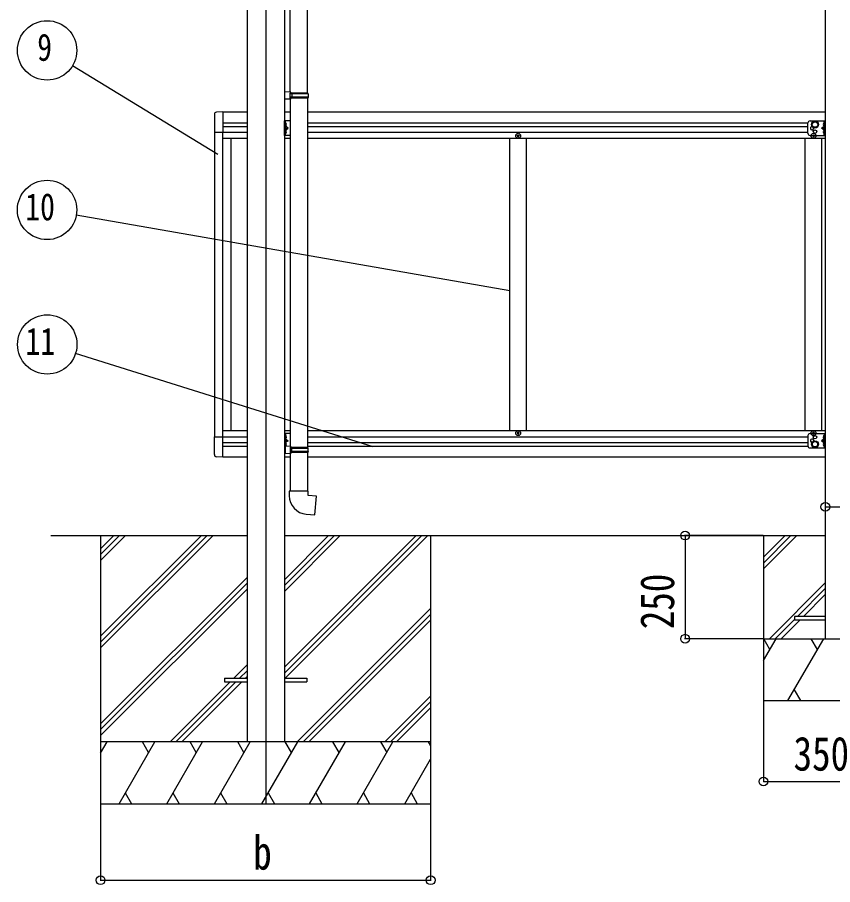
# Model space of a CAD drawing. Units: millimetres, scale not verified. Extents: x -10512 to 10512, y -7425 to 7425.
# Drawn here: x -5263 to -3287, y -4787 to -2684 of the extents above; entities that cross this region are included whole.
import ezdxf
from ezdxf.enums import TextEntityAlignment as Align

# ---------------------------------------------------------------- set-up
doc = ezdxf.new("R2010")
doc.units = ezdxf.units.MM
doc.header["$LTSCALE"] = 30
for name, color, linetype in [('0-3_YKK_12', 2, 'Continuous'), ('0-4_YKK_13', 4, 'Continuous'), ('0-5_YKK_A1', 4, 'Continuous'), ('0-6_YKK_D', 6, 'Continuous')]:
    doc.layers.add(name, color=color, linetype=linetype)
doc.styles.add('ＭＳ ゴシック', font='')
doc.styles.get('ＭＳ ゴシック').set_extended_font_data('MS Gothic')

msp = doc.modelspace()

# ---------------------------------------------------------------- linework, layer by layer
at = {"layer": '0-3_YKK_12'}
msp.add_lwpolyline([(-4660.91, -1415.78), (-4660.91, -3940.19), (-4660.91, -4340.19), (-4660.91, -4590.19)], dxfattribs=at)
at = {"layer": '0-4_YKK_13'}
for p, q in [((-4601.71, -2864.81), (-4601.71, -2022.67)), ((-4559.71, -2867.37), (-4559.71, -2020.11)), ((-4599.71, -2864.87), (-4615.71, -2864.4)), ((-4615.71, -2864.4), (-4615.71, -2882.34)), ((-4599.71, -2866.87), (-4601.71, -2866.87)), ((-4558.71, -2867.37), (-4601.71, -2867.37)), ((-4557.71, -2869.37), (-4601.71, -2869.37)), ((-4557.71, -2877.37), (-4601.71, -2877.37)), ((-4558.71, -2879.37), (-4601.71, -2879.37)), ((-4599.71, -2866.87), (-4599.71, -2864.87)), ((-4599.71, -2881.87), (-4599.71, -2879.87)), ((-4597.23, -2869.37), (-4596.8, -2867.37)), ((-4559.71, -2879.37), (-4559.71, -3726.62)), ((-4557.71, -2869.37), (-4558.71, -2867.37)), ((-4557.71, -2877.37), (-4558.71, -2879.37)), ((-4557.71, -2869.37), (-4557.71, -2877.37)), ((-4599.71, -2881.87), (-4615.71, -2882.34)), ((-4601.71, -2881.92), (-4601.71, -3724.06)), ((-4785.41, -2918.98), (-4785.41, -2961.88)), ((-4764.91, -2912.69), (-4780.2, -2913.49)), ((-4764.91, -2912.69), (-4764.91, -2961.88)), ((-4615.71, -2969.69), (-4615.71, -2934.69)), ((-4601.71, -2934.69), (-4615.71, -2934.69)), ((-4613.18, -2942.04), (-4613.79, -2943.19)), ((-4613.18, -2944.33), (-4613.79, -2943.19)), ((-4613.21, -2969.69), (-4613.21, -2934.69)), ((-4613.21, -2938.49), (-4612.92, -2938.49)), ((-4613.21, -2938.49), (-4613.21, -2947.89)), ((-4611.1, -2941.04), (-4613.12, -2942.04)), ((-4612.92, -2938.49), (-4612.92, -2947.89)), ((-3346.41, -2964.69), (-3346.41, -2939.69)), ((-3341.41, -2934.69), (-3304.41, -2934.69)), ((-3309.02, -2941.04), (-3307, -2942.04)), ((-3306.91, -2938.49), (-3307.2, -2938.49)), ((-3307.2, -2938.49), (-3307.2, -2947.89)), ((-3306.93, -2942.04), (-3306.32, -2943.19)), ((-3306.93, -2944.33), (-3306.32, -2943.19)), ((-3306.91, -2969.69), (-3306.91, -2934.69)), ((-3306.91, -2938.49), (-3306.91, -2947.89)), ((-3304.41, -2969.69), (-3304.41, -2934.69)), ((-4785.41, -2961.88), (-4764.91, -2961.88)), ((-4613.18, -2960.04), (-4613.79, -2961.19)), ((-4613.18, -2962.33), (-4613.79, -2961.19)), ((-4612.92, -2947.89), (-4613.21, -2947.89)), ((-4613.21, -2952.19), (-4606.21, -2952.19)), ((-4612.92, -2956.49), (-4613.21, -2956.49)), ((-4613.21, -2965.89), (-4613.21, -2956.49)), ((-4611.1, -2945.34), (-4613.12, -2944.33)), ((-4611.1, -2959.04), (-4613.12, -2960.04)), ((-4611.1, -2963.34), (-4613.12, -2962.33)), ((-4612.92, -2965.89), (-4612.92, -2956.49)), ((-3306.91, -2952.19), (-3313.91, -2952.19)), ((-3309.02, -2945.34), (-3307, -2944.33)), ((-3309.02, -2959.04), (-3307, -2960.04)), ((-3309.02, -2963.34), (-3307, -2962.33)), ((-3307.2, -2947.89), (-3306.91, -2947.89)), ((-3307.2, -2956.49), (-3306.91, -2956.49)), ((-3307.2, -2965.89), (-3307.2, -2956.49)), ((-3306.93, -2960.04), (-3306.32, -2961.19)), ((-3306.93, -2962.33), (-3306.32, -2961.19)), ((-3306.91, -2965.89), (-3306.91, -2956.49)), ((-4601.71, -2969.69), (-4615.71, -2969.69)), ((-4613.21, -2965.89), (-4612.92, -2965.89)), ((-4050.41, -2971.19), (-4051.41, -2971.19)), ((-3341.41, -2969.69), (-3304.41, -2969.69)), ((-3334.41, -2971.19), (-3335.41, -2971.19)), ((-3306.91, -2965.89), (-3307.2, -2965.89)), ((-4785.41, -3743.39), (-4785.41, -3700.5)), ((-4785.41, -3700.5), (-4764.91, -3700.5)), ((-4764.91, -3749.69), (-4764.91, -3700.5)), ((-4615.71, -3692.69), (-4615.71, -3727.69)), ((-4601.71, -3692.69), (-4615.71, -3692.69)), ((-4613.18, -3700.04), (-4613.79, -3701.19)), ((-4613.18, -3702.33), (-4613.79, -3701.19)), ((-4613.21, -3692.69), (-4613.21, -3723.72)), ((-4613.21, -3696.49), (-4612.92, -3696.49)), ((-4613.21, -3696.49), (-4613.21, -3705.89)), ((-4611.1, -3699.04), (-4613.12, -3700.04)), ((-4612.92, -3696.49), (-4612.92, -3705.89)), ((-4050.41, -3691.19), (-4051.41, -3691.19)), ((-3346.41, -3697.69), (-3346.41, -3722.69)), ((-3341.41, -3692.69), (-3304.41, -3692.69)), ((-3334.41, -3691.19), (-3335.41, -3691.19)), ((-3309.02, -3699.04), (-3307, -3700.04)), ((-3306.91, -3696.49), (-3307.2, -3696.49)), ((-3307.2, -3696.49), (-3307.2, -3705.89)), ((-3306.93, -3700.04), (-3306.32, -3701.19)), ((-3306.93, -3702.33), (-3306.32, -3701.19)), ((-3306.91, -3692.69), (-3306.91, -3727.69)), ((-3306.91, -3696.49), (-3306.91, -3705.89)), ((-3304.41, -3692.69), (-3304.41, -3727.69)), ((-4613.18, -3718.04), (-4613.79, -3719.19)), ((-4613.18, -3720.33), (-4613.79, -3719.19)), ((-4612.92, -3705.89), (-4613.21, -3705.89)), ((-4613.21, -3710.19), (-4606.21, -3710.19)), ((-4612.92, -3714.49), (-4613.21, -3714.49)), ((-4613.21, -3723.89), (-4613.21, -3714.49)), ((-4611.1, -3703.34), (-4613.12, -3702.33)), ((-4611.1, -3717.04), (-4613.12, -3718.04)), ((-4611.1, -3721.34), (-4613.12, -3720.33)), ((-4612.92, -3723.89), (-4612.92, -3714.49)), ((-3306.91, -3710.19), (-3313.91, -3710.19)), ((-3309.02, -3703.34), (-3307, -3702.33)), ((-3309.02, -3717.04), (-3307, -3718.04)), ((-3309.02, -3721.34), (-3307, -3720.33)), ((-3307.2, -3705.89), (-3306.91, -3705.89)), ((-3307.2, -3714.49), (-3306.91, -3714.49)), ((-3307.2, -3723.89), (-3307.2, -3714.49)), ((-3306.93, -3718.04), (-3306.32, -3719.19)), ((-3306.93, -3720.33), (-3306.32, -3719.19)), ((-3306.91, -3723.89), (-3306.91, -3714.49)), ((-4599.71, -3724.12), (-4615.71, -3723.65)), ((-4599.71, -3741.12), (-4615.71, -3741.59)), ((-4613.21, -3723.89), (-4612.92, -3723.89)), ((-4612.71, -3741.59), (-4612.71, -3723.65)), ((-4558.71, -3726.62), (-4601.71, -3726.62)), ((-4557.71, -3728.62), (-4601.71, -3728.62)), ((-4557.71, -3736.62), (-4601.71, -3736.62)), ((-4558.71, -3738.62), (-4601.71, -3738.62)), ((-4599.71, -3739.12), (-4601.71, -3739.12)), ((-4601.71, -3741.18), (-4601.71, -3832.62)), ((-4599.71, -3724.12), (-4599.71, -3726.12)), ((-4599.71, -3739.12), (-4599.71, -3741.12)), ((-4597.23, -3736.62), (-4596.8, -3738.62)), ((-4559.71, -3738.62), (-4559.71, -3832.62)), ((-4557.71, -3728.62), (-4558.71, -3726.62)), ((-4557.71, -3736.62), (-4558.71, -3738.62)), ((-4557.71, -3736.62), (-4557.71, -3728.62)), ((-3341.41, -3727.69), (-3304.41, -3727.69)), ((-3306.91, -3723.89), (-3307.2, -3723.89)), ((-4764.91, -3749.69), (-4780.2, -3748.89)), ((-4557.71, -3832.62), (-4603.71, -3832.62)), ((-4603.71, -3832.62), (-4603.71, -3843.53)), ((-4557.71, -3842.62), (-4557.71, -3832.62)), ((-3304.41, -4136.19), (-3379.41, -4136.19)), ((-4760.91, -4285.69), (-4760.91, -4294.69)), ((-4760.91, -4285.69), (-4706.11, -4285.69)), ((-4615.71, -4285.69), (-4560.91, -4285.69)), ((-4560.91, -4285.69), (-4560.91, -4294.69)), ((-4760.91, -4294.69), (-4706.11, -4294.69)), ((-4615.71, -4294.69), (-4560.91, -4294.69))]:
    msp.add_line(p, q, dxfattribs=at)
for points in [[(-4599.71, -2879.87), (-4601.71, -2879.87), (-4601.71, -2866.87)], [(-4597.23, -2869.37), (-4597.23, -2877.37), (-4596.8, -2879.37)], [(-4612.61, -2956.76), (-4606.21, -2952.19), (-4612.61, -2947.61)], [(-3307.51, -2956.76), (-3313.91, -2952.19), (-3307.51, -2947.61)], [(-4051.41, -2971.19), (-4051.41, -2970.19), (-4050.41, -2970.19)], [(-4049.41, -2969.19), (-4049.41, -2968.19), (-4048.41, -2968.19), (-4048.41, -2969.19)], [(-4048.41, -2972.19), (-4048.41, -2973.19), (-4049.41, -2973.19), (-4049.41, -2972.19)], [(-4047.41, -2970.19), (-4046.41, -2970.19), (-4046.41, -2971.19), (-4047.41, -2971.19)], [(-3335.41, -2971.19), (-3335.41, -2970.19), (-3334.41, -2970.19)], [(-3333.41, -2969.19), (-3333.41, -2968.19), (-3332.41, -2968.19), (-3332.41, -2969.19)], [(-3332.41, -2972.19), (-3332.41, -2973.19), (-3333.41, -2973.19), (-3333.41, -2972.19)], [(-3331.41, -2970.19), (-3330.41, -2970.19), (-3330.41, -2971.19), (-3331.41, -2971.19)], [(-4051.41, -3691.19), (-4051.41, -3692.19), (-4050.41, -3692.19)], [(-4048.41, -3690.19), (-4048.41, -3689.19), (-4049.41, -3689.19), (-4049.41, -3690.19)], [(-4049.41, -3693.19), (-4049.41, -3694.19), (-4048.41, -3694.19), (-4048.41, -3693.19)], [(-4047.41, -3692.19), (-4046.41, -3692.19), (-4046.41, -3691.19), (-4047.41, -3691.19)], [(-3335.41, -3691.19), (-3335.41, -3692.19), (-3334.41, -3692.19)], [(-3332.41, -3690.19), (-3332.41, -3689.19), (-3333.41, -3689.19), (-3333.41, -3690.19)], [(-3333.41, -3693.19), (-3333.41, -3694.19), (-3332.41, -3694.19), (-3332.41, -3693.19)], [(-3331.41, -3692.19), (-3330.41, -3692.19), (-3330.41, -3691.19), (-3331.41, -3691.19)], [(-4612.61, -3705.61), (-4606.21, -3710.19), (-4612.61, -3714.76)], [(-3307.51, -3705.61), (-3313.91, -3710.19), (-3307.51, -3714.76)], [(-4599.71, -3726.12), (-4601.71, -3726.12), (-4601.71, -3739.12)], [(-4597.23, -3736.62), (-4597.23, -3728.62), (-4596.8, -3726.62)], [(-4562.63, -3888.36), (-4541.79, -3890.19), (-4537.79, -3844.36), (-4557.71, -3842.62)], [(-3379.41, -4136.19), (-3379.41, -4144.19), (-3304.41, -4144.19)]]:
    msp.add_lwpolyline(points, dxfattribs=at)
for points in [[(-3329.41, -2936.18), (-3322.91, -2939.93), (-3322.91, -2947.44), (-3329.41, -2951.19), (-3335.91, -2947.44), (-3335.91, -2939.93)], [(-3329.41, -3726.19), (-3322.91, -3722.44), (-3322.91, -3714.93), (-3329.41, -3711.18), (-3335.91, -3714.93), (-3335.91, -3722.44)]]:
    msp.add_lwpolyline(points, close=True, dxfattribs=at)
for centre, radius in [((-3329.41, -2943.69), 8.5), ((-3329.41, -2943.69), 7.5), ((-3329.41, -2943.69), 6.5), ((-4048.91, -2970.69), 5.9), ((-3332.91, -2970.69), 5.9), ((-3329.41, -2960.69), 4.25), ((-4048.91, -3691.69), 5.9), ((-3332.91, -3691.69), 5.9), ((-3329.41, -3701.69), 4.25), ((-3329.41, -3718.69), 8.5), ((-3329.41, -3718.69), 7.5), ((-3329.41, -3718.69), 6.5)]:
    msp.add_circle(centre, radius, dxfattribs=at)
for centre, radius, start, end in [((-4779.91, -2918.98), 5.5, 93, 180), ((-4616.81, -2943.19), 6.1, 309.60193, 50.39807), ((-3341.41, -2939.69), 5, 90, 180), ((-3303.31, -2943.19), 6.1, 129.60193, 230.39807), ((-4616.81, -2961.19), 6.1, 309.60193, 50.39807), ((-3341.41, -2964.69), 5, 180, 270), ((-3336.41, -2952.19), 4.25, 94.76077, 6.29431), ((-3303.31, -2961.19), 6.1, 129.60193, 230.39807), ((-4050.41, -2969.19), 1, 270, 0), ((-4050.41, -2972.19), 1, 0, 90), ((-4047.41, -2969.19), 1, 180, 270), ((-4047.41, -2972.19), 1, 90, 180), ((-3334.41, -2969.19), 1, 270, 0), ((-3334.41, -2972.19), 1, 0, 90), ((-3331.41, -2969.19), 1, 180, 270), ((-3331.41, -2972.19), 1, 90, 180), ((-4616.81, -3701.19), 6.1, 309.60193, 50.39807), ((-4050.41, -3690.19), 1, 270, 0), ((-4050.41, -3693.19), 1, 0, 90), ((-4047.41, -3690.19), 1, 180, 270), ((-4047.41, -3693.19), 1, 90, 180), ((-3341.41, -3697.69), 5, 90, 180), ((-3334.41, -3690.19), 1, 270, 0), ((-3334.41, -3693.19), 1, 0, 90), ((-3331.41, -3690.19), 1, 180, 270), ((-3331.41, -3693.19), 1, 90, 180), ((-3303.31, -3701.19), 6.1, 129.60193, 230.39807), ((-4616.81, -3719.19), 6.1, 309.60193, 50.39807), ((-3336.41, -3710.19), 4.25, 353.70569, 265.23923), ((-3303.31, -3719.19), 6.1, 129.60193, 230.39807), ((-3341.41, -3722.69), 5, 180, 270), ((-4779.91, -3743.39), 5.5, 180, 267), ((-4558.71, -3843.53), 45, 180, 265)]:
    msp.add_arc(centre, radius, start, end, dxfattribs=at)
at = {"layer": '0-5_YKK_A1'}
for p, q in [((-4706.11, -1811.19), (-4706.11, -4440.19)), ((-4615.71, -1811.19), (-4615.71, -4440.19)), ((-3304.41, -1827.19), (-3304.41, -4190.19)), ((-4706.11, -2913.19), (-4764.91, -2913.19)), ((-4601.71, -2913.19), (-4615.71, -2913.19)), ((-3304.41, -2913.19), (-4559.71, -2913.19)), ((-4764.91, -2939.19), (-4706.11, -2939.19)), ((-4559.71, -2939.19), (-3346.38, -2939.19)), ((-4784.91, -2961.88), (-4784.91, -3700.49)), ((-4764.91, -2948.19), (-4706.11, -2948.19)), ((-4764.91, -2961.69), (-4706.11, -2961.69)), ((-4764.91, -3700.5), (-4764.91, -2961.69)), ((-4559.71, -2948.19), (-3346.41, -2948.19)), ((-4559.71, -2961.69), (-3346.41, -2961.69)), ((-4706.11, -2977.19), (-4764.91, -2977.19)), ((-4744.91, -3685.19), (-4744.91, -2977.19)), ((-4601.71, -2977.19), (-4615.71, -2977.19)), ((-3304.41, -2977.19), (-4559.71, -2977.19)), ((-4068.91, -3685.19), (-4068.91, -2977.19)), ((-4028.91, -3685.19), (-4028.91, -2977.19)), ((-3352.91, -3685.19), (-3352.91, -2977.19)), ((-3312.91, -3685.19), (-3312.91, -2977.19)), ((-4764.91, -3685.19), (-4706.11, -3685.19)), ((-4764.91, -3700.69), (-4706.11, -3700.69)), ((-4615.71, -3685.19), (-4601.71, -3685.19)), ((-4559.71, -3685.19), (-3304.41, -3685.19)), ((-4559.71, -3700.69), (-3346.41, -3700.69)), ((-4764.91, -3714.19), (-4706.11, -3714.19)), ((-4559.71, -3714.19), (-3346.41, -3714.19)), ((-4764.91, -3723.19), (-4706.11, -3723.19)), ((-4559.71, -3723.19), (-3346.38, -3723.19)), ((-4764.91, -3749.19), (-4706.11, -3749.19)), ((-4615.71, -3749.19), (-4601.71, -3749.19)), ((-4559.71, -3749.19), (-3304.41, -3749.19)), ((-5181.94, -3940.19), (-4706.11, -3940.19)), ((-5061.11, -3940.19), (-5061.11, -4590.19)), ((-5061.11, -4184.36), (-4816.93, -3940.19)), ((-5061.11, -4198.5), (-4802.79, -3940.19)), ((-5061.11, -4212.65), (-4788.65, -3940.19)), ((-5061.11, -4000.52), (-5000.78, -3940.19)), ((-5061.11, -3986.37), (-5014.92, -3940.19)), ((-5061.11, -3972.23), (-5029.06, -3940.19)), ((-4615.71, -3940.19), (-3304.41, -3940.19)), ((-4615.71, -4287.75), (-4268.15, -3940.19)), ((-4615.71, -4259.46), (-4296.43, -3940.19)), ((-4615.71, -4273.6), (-4282.29, -3940.19)), ((-4615.71, -4075.62), (-4480.28, -3940.19)), ((-4615.71, -4061.47), (-4494.42, -3940.19)), ((-4615.71, -4047.33), (-4508.56, -3940.19)), ((-4261.11, -3940.19), (-4261.11, -4590.19)), ((-3454.41, -3940.19), (-3454.41, -4340.19)), ((-3454.41, -3992.53), (-3402.06, -3940.19)), ((-3454.41, -4006.68), (-3387.92, -3940.19)), ((-3454.41, -4020.82), (-3373.78, -3940.19)), ((-5061.11, -4396.49), (-4706.11, -4041.5)), ((-5061.11, -4410.64), (-4706.11, -4055.64)), ((-3439.93, -4190.19), (-3304.41, -4054.67)), ((-5061.11, -4424.78), (-4706.11, -4069.78)), ((-3371.79, -4136.19), (-3304.41, -4068.81)), ((-3357.65, -4136.19), (-3304.41, -4082.95)), ((-4584.3, -4440.19), (-4261.11, -4117)), ((-4570.16, -4440.19), (-4261.11, -4131.14)), ((-4556.02, -4440.19), (-4261.11, -4145.28)), ((-3425.79, -4190.19), (-3379.41, -4143.81)), ((-3411.65, -4190.19), (-3365.65, -4144.19)), ((-3454.41, -4190.19), (-3104.41, -4190.19)), ((-3454.41, -4243.3), (-3423.74, -4190.19)), ((-3438.74, -4216.17), (-3453.75, -4190.19)), ((-3394.88, -4340.19), (-3308.27, -4190.19)), ((-3323.27, -4216.17), (-3338.28, -4190.19)), ((-4738.17, -4285.69), (-4706.11, -4253.63)), ((-4724.03, -4285.69), (-4706.11, -4267.77)), ((-4709.88, -4285.69), (-4706.11, -4281.91)), ((-4892.67, -4440.19), (-4747.17, -4294.69)), ((-4878.53, -4440.19), (-4733.03, -4294.69)), ((-4864.38, -4440.19), (-4718.88, -4294.69)), ((-4372.17, -4440.19), (-4261.11, -4329.13)), ((-3379.88, -4314.21), (-3364.88, -4340.19)), ((-4358.03, -4440.19), (-4261.11, -4343.27)), ((-3454.41, -4340.19), (-3104.41, -4340.19)), ((-4343.88, -4440.19), (-4261.11, -4357.41)), ((-4261.11, -4440.19), (-5061.11, -4440.19)), ((-5061.11, -4467.69), (-5045.23, -4440.19)), ((-5016.36, -4590.19), (-4929.76, -4440.19)), ((-4944.76, -4466.17), (-4959.76, -4440.18)), ((-4900.89, -4590.18), (-4814.29, -4440.19)), ((-4829.29, -4466.17), (-4844.29, -4440.19)), ((-4785.42, -4590.19), (-4698.82, -4440.19)), ((-4713.82, -4466.17), (-4728.82, -4440.19)), ((-4669.95, -4590.19), (-4583.35, -4440.19)), ((-4598.35, -4466.17), (-4613.35, -4440.18)), ((-4554.48, -4590.19), (-4467.88, -4440.19)), ((-4482.88, -4466.17), (-4497.88, -4440.19)), ((-4439.01, -4590.19), (-4352.41, -4440.19)), ((-4382.41, -4440.19), (-4367.41, -4466.17)), ((-4266.94, -4440.19), (-4261.11, -4450.29)), ((-4323.54, -4590.19), (-4261.11, -4482.05)), ((-5001.36, -4564.21), (-4986.37, -4590.19)), ((-4885.89, -4564.21), (-4870.89, -4590.18)), ((-4770.42, -4564.2), (-4755.42, -4590.19)), ((-4654.95, -4564.21), (-4639.95, -4590.19)), ((-4539.48, -4564.21), (-4524.48, -4590.19)), ((-4424.01, -4564.21), (-4409.01, -4590.19)), ((-4308.54, -4564.21), (-4293.54, -4590.19)), ((-5061.11, -4590.19), (-4261.11, -4590.19))]:
    msp.add_line(p, q, dxfattribs=at)
at = {"layer": '0-6_YKK_D'}
for p, q in [((-4776.96, -3015.92), (-5129.3, -2801.18)), ((-4068.91, -3346.45), (-5120.01, -3162.9)), ((-4400.21, -3725.13), (-5121.75, -3498.3)), ((-3304.41, -3831.23), (-3304.41, -3871.48)), ((-3455.41, -3940.19), (-3645.38, -3940.19)), ((-3644.38, -3940.19), (-3644.38, -4190.19)), ((-3455.41, -4190.19), (-3645.38, -4190.19)), ((-3454.41, -4341.19), (-3454.41, -4537.46)), ((-3454.41, -4536.46), (-3104.41, -4536.46)), ((-4261.11, -4575.97), (-4261.11, -4776.9)), ((-5061.11, -4590.19), (-5061.11, -4776.9)), ((-5061.11, -4775.9), (-4261.11, -4775.9))]:
    msp.add_line(p, q, dxfattribs=at)
msp.add_lwpolyline([(-3304.41, -3870.48), (-3254.41, -3870.48), (-3076.58, -3870.48)], dxfattribs=at)
for centre, radius in [((-5190.78, -2763.71), 72), ((-5190.93, -3150.52), 72), ((-5190.44, -3476.71), 72), ((-3304.41, -3870.48), 10.62), ((-3644.38, -3940.19), 10.62), ((-3644.38, -4190.19), 10.62), ((-3454.41, -4536.46), 10.62), ((-5061.11, -4775.9), 10.62), ((-4261.11, -4775.9), 10.62)]:
    msp.add_circle(centre, radius, dxfattribs=at)

# ---------------------------------------------------------------- texts
at = {"layer": '0-6_YKK_D', "style": 'ＭＳ ゴシック', "width": 0.8}
for s, height, p in [('9', 65.98, (-5214.78, -2808.71)), ('10', 65.98, (-5243.73, -3195.52)), ('11', 65.98, (-5243.24, -3521.71)), ('350', 82.48, (-3381.41, -4534.79)), ('b', 82.48, (-4691.11, -4774.6))]:
    msp.add_text(s, height=height, dxfattribs=at).set_placement(p, align=Align.BOTTOM_LEFT)
msp.add_text('250', height=82.48, rotation=90, dxfattribs=at).set_placement((-3646.04, -4167.19), align=Align.BOTTOM_LEFT)

doc.saveas('drawing.dxf')
